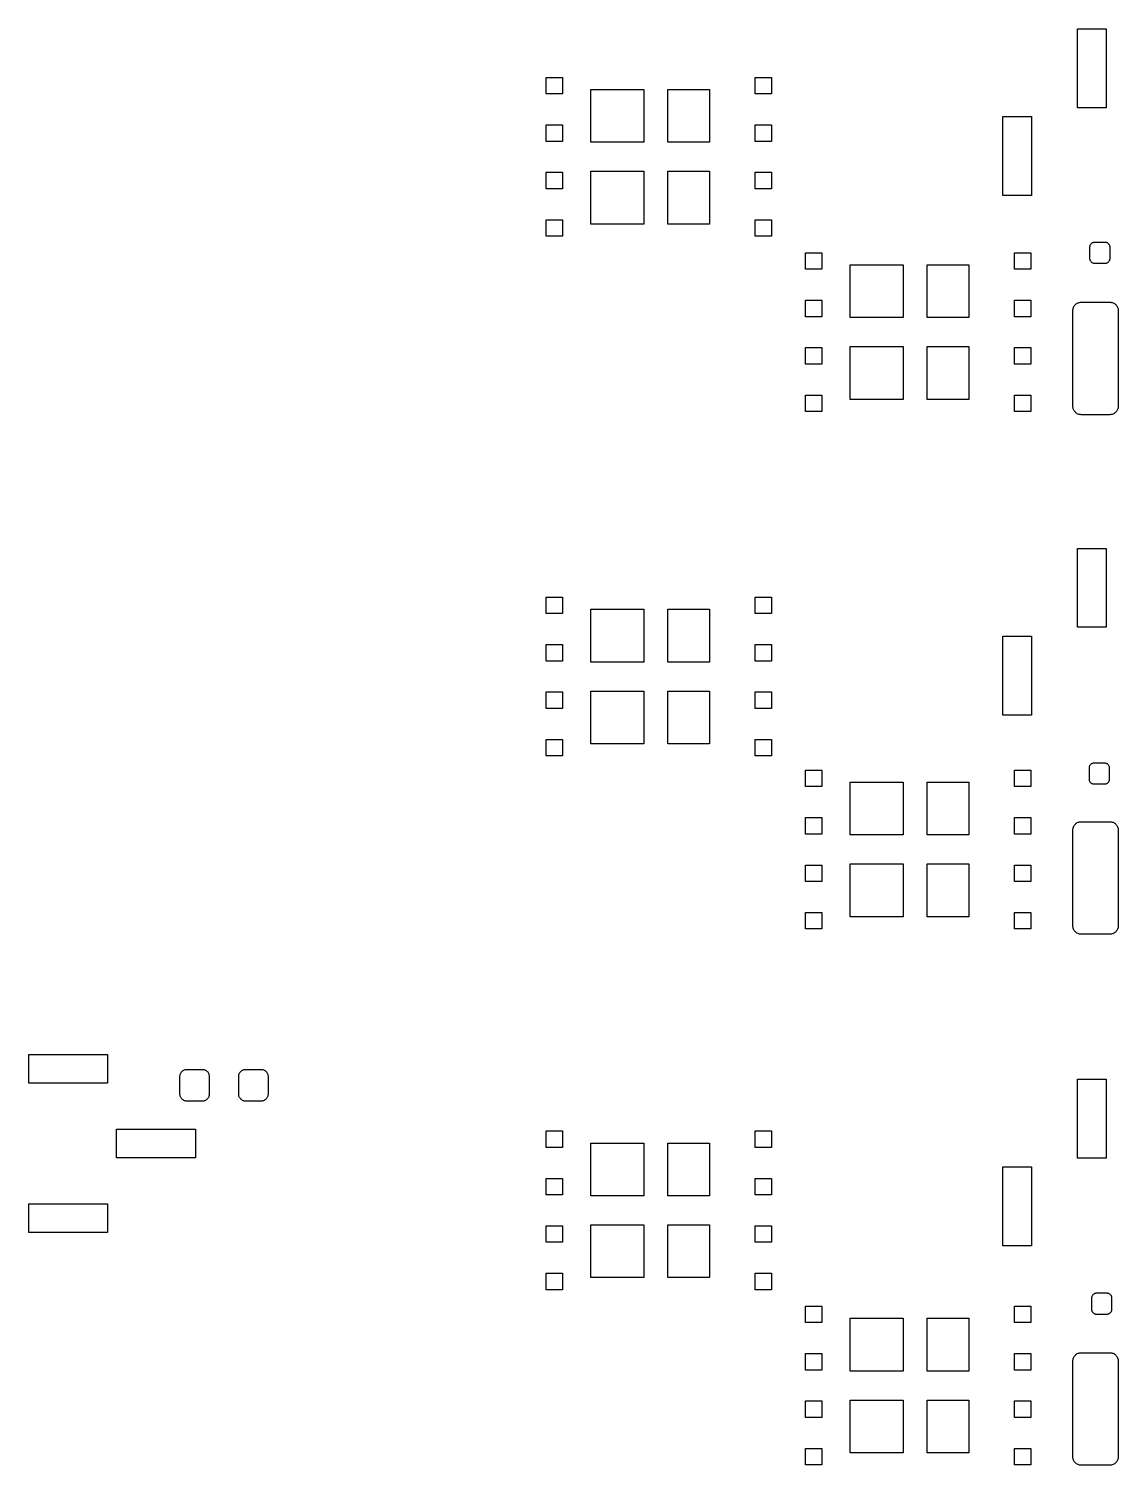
# Model space of a CAD drawing. Extents: x 0.1 to 57.8, y -40.1 to 0.3.
# Drawn here: x 0.12 to 29.31, y -38.21 to 0.27 of the extents above; entities that cross this region are included whole.
import ezdxf

# ---------------------------------------------------------------- set-up
doc = ezdxf.new("R2010")
doc.units = 0
doc.layers.get('0').update_dxf_attribs({"linetype": 'CONTINUOUS'})

msp = doc.modelspace()

# ---------------------------------------------------------------- linework, layer by layer
at = {"color": 7}
for points in [[(28.982008, -1.842806), (28.216198, -1.842806), (28.216198, 0.271742), (28.982008, 0.271742)], [(14.420455, -1.034833), (14.420455, -1.476031), (13.979258, -1.476031), (13.979258, -1.034833)], [(20.018737, -1.034833), (20.018737, -1.476031), (19.579826, -1.476031), (19.579826, -1.034833)], [(16.600916, -1.358048), (16.600916, -2.770794), (15.174454, -2.770794), (15.174454, -1.358048)], [(18.353134, -1.358048), (18.353134, -2.770794), (17.239853, -2.770794), (17.239853, -1.358048)], [(14.420455, -2.304832), (14.420455, -2.746029), (13.979258, -2.746029), (13.979258, -2.304832)], [(20.018737, -2.304832), (20.018737, -2.746029), (19.579826, -2.746029), (19.579826, -2.304832)], [(26.980617, -4.192304), (26.217093, -4.192304), (26.217093, -2.077756), (26.980617, -2.077756)], [(14.420455, -3.574831), (14.420455, -4.016028), (13.979258, -4.016028), (13.979258, -3.574831)], [(16.600916, -3.547653), (16.600916, -4.962685), (15.174454, -4.962685), (15.174454, -3.547653)], [(18.353134, -3.547653), (18.353134, -4.962685), (17.239853, -4.962685), (17.239853, -3.547653)], [(20.018737, -3.574831), (20.018737, -4.016028), (19.579826, -4.016028), (19.579826, -3.574831)], [(14.420455, -4.844829), (14.420455, -5.286027), (13.979258, -5.286027), (13.979258, -4.844829)], [(20.018737, -4.844829), (20.018737, -5.286027), (19.579826, -5.286027), (19.579826, -4.844829)], [(21.367349, -5.731289), (21.367349, -6.172486), (20.926151, -6.172486), (20.926151, -5.731289)], [(26.968044, -5.731289), (26.968044, -6.172486), (26.526846, -6.172486), (26.526846, -5.731289)], [(28.960037, -5.443888), (28.973753, -5.443888), (28.985183, -5.44846), (28.996613, -5.453032), (29.010329, -5.457604), (29.021759, -5.464462), (29.030903, -5.47132), (29.040047, -5.480464), (29.049191, -5.489608), (29.058335, -5.501038), (29.062907, -5.512468), (29.069765, -5.523898), (29.074337, -5.535328), (29.076623, -5.549044), (29.078909, -5.56276), (29.078909, -5.57419), (29.078909, -5.885085), (29.078909, -5.898801), (29.076623, -5.910231), (29.074337, -5.923947), (29.069765, -5.935377), (29.062907, -5.946807), (29.058335, -5.958237), (29.049191, -5.969667), (29.040047, -5.978811), (29.030903, -5.987955), (29.021759, -5.994813), (29.010329, -6.001671), (28.996613, -6.008529), (28.985183, -6.013101), (28.973753, -6.015387), (28.960037, -6.017673), (28.946321, -6.017673), (28.681145, -6.017673), (28.667429, -6.017673), (28.655999, -6.015387), (28.642283, -6.013101), (28.630853, -6.008529), (28.619423, -6.001671), (28.607993, -5.994813), (28.596563, -5.987955), (28.587419, -5.978811), (28.578275, -5.969667), (28.571417, -5.958237), (28.564559, -5.946807), (28.557701, -5.935377), (28.555415, -5.923947), (28.550843, -5.910231), (28.548557, -5.898801), (28.548557, -5.885085), (28.548557, -5.57419), (28.548557, -5.56276), (28.550843, -5.549044), (28.555415, -5.535328), (28.557701, -5.523898), (28.564559, -5.512468), (28.571417, -5.501038), (28.578275, -5.489608), (28.587419, -5.480464), (28.596563, -5.47132), (28.607993, -5.464462), (28.619423, -5.457604), (28.630853, -5.453032), (28.642283, -5.44846), (28.655999, -5.443888), (28.667429, -5.443888), (28.681145, -5.441602), (28.946321, -5.441602)], [(23.54781, -6.054503), (23.54781, -7.46725), (22.121347, -7.46725), (22.121347, -6.054503)], [(25.300154, -6.054503), (25.300154, -7.46725), (24.189159, -7.46725), (24.189159, -6.054503)], [(21.367349, -7.001287), (21.367349, -7.442485), (20.926151, -7.442485), (20.926151, -7.001287)], [(26.968044, -7.001287), (26.968044, -7.442485), (26.526846, -7.442485), (26.526846, -7.001287)], [(29.104055, -7.052849), (29.124629, -7.057421), (29.147489, -7.061993), (29.168063, -7.068851), (29.188637, -7.080281), (29.206925, -7.091711), (29.225213, -7.103141), (29.241215, -7.119143), (29.254931, -7.135145), (29.268647, -7.153433), (29.280076, -7.171721), (29.28922, -7.192295), (29.296078, -7.212869), (29.302936, -7.233443), (29.305222, -7.256303), (29.307508, -7.276877), (29.307508, -9.841767), (29.305222, -9.864627), (29.302936, -9.887487), (29.296078, -9.908061), (29.28922, -9.928635), (29.280076, -9.949209), (29.268647, -9.967497), (29.254931, -9.985785), (29.241215, -10.001787), (29.225213, -10.015503), (29.206925, -10.029218), (29.188637, -10.040648), (29.168063, -10.049792), (29.147489, -10.058936), (29.124629, -10.063508), (29.104055, -10.065794), (29.081195, -10.06808), (28.317671, -10.06808), (28.294811, -10.065794), (28.271951, -10.063508), (28.251377, -10.058936), (28.230803, -10.049792), (28.21023, -10.040648), (28.191942, -10.029218), (28.173654, -10.015503), (28.157652, -10.001787), (28.143936, -9.985785), (28.13022, -9.967497), (28.11879, -9.949209), (28.109646, -9.928635), (28.100502, -9.908061), (28.09593, -9.887487), (28.093644, -9.864627), (28.091358, -9.841767), (28.091358, -7.276877), (28.093644, -7.256303), (28.09593, -7.233443), (28.100502, -7.212869), (28.109646, -7.192295), (28.11879, -7.171721), (28.13022, -7.153433), (28.143936, -7.135145), (28.157652, -7.119143), (28.173654, -7.103141), (28.191942, -7.091711), (28.21023, -7.080281), (28.230803, -7.068851), (28.251377, -7.061993), (28.271951, -7.057421), (28.294811, -7.052849), (28.317671, -7.052849), (29.081195, -7.052849)], [(21.367349, -8.271286), (21.367349, -8.712484), (20.926151, -8.712484), (20.926151, -8.271286)], [(23.54781, -8.243981), (23.54781, -9.656728), (22.121347, -9.656728), (22.121347, -8.243981)], [(25.300154, -8.243981), (25.300154, -9.656728), (24.189159, -9.656728), (24.189159, -8.243981)], [(26.968044, -8.271286), (26.968044, -8.712484), (26.526846, -8.712484), (26.526846, -8.271286)], [(21.367349, -9.541285), (21.367349, -9.982483), (20.926151, -9.982483), (20.926151, -9.541285)], [(26.968044, -9.541285), (26.968044, -9.982483), (26.526846, -9.982483), (26.526846, -9.541285)], [(28.982008, -15.761993), (28.216198, -15.761993), (28.216198, -13.647445), (28.982008, -13.647445)], [(14.420455, -14.95402), (14.420455, -15.395217), (13.979258, -15.395217), (13.979258, -14.95402)], [(20.018737, -14.95402), (20.018737, -15.395217), (19.579826, -15.395217), (19.579826, -14.95402)], [(16.600916, -15.279775), (16.600916, -16.692521), (15.174454, -16.692521), (15.174454, -15.279775)], [(18.353134, -15.279775), (18.353134, -16.692521), (17.239853, -16.692521), (17.239853, -15.279775)], [(26.980617, -18.111491), (26.217093, -18.111491), (26.217093, -15.996943), (26.980617, -15.996943)], [(14.420455, -16.224019), (14.420455, -16.665216), (13.979258, -16.665216), (13.979258, -16.224019)], [(20.018737, -16.224019), (20.018737, -16.665216), (19.579826, -16.665216), (19.579826, -16.224019)], [(14.420455, -17.494017), (14.420455, -17.935215), (13.979258, -17.935215), (13.979258, -17.494017)], [(16.600916, -17.469253), (16.600916, -18.881999), (15.174454, -18.881999), (15.174454, -17.469253)], [(18.353134, -17.469253), (18.353134, -18.881999), (17.239853, -18.881999), (17.239853, -17.469253)], [(20.018737, -17.494017), (20.018737, -17.935215), (19.579826, -17.935215), (19.579826, -17.494017)], [(14.420455, -18.764016), (14.420455, -19.205214), (13.979258, -19.205214), (13.979258, -18.764016)], [(20.018737, -18.764016), (20.018737, -19.205214), (19.579826, -19.205214), (19.579826, -18.764016)], [(21.367349, -19.589516), (21.367349, -20.030713), (20.926151, -20.030713), (20.926151, -19.589516)], [(26.968044, -19.589516), (26.968044, -20.030713), (26.526846, -20.030713), (26.526846, -19.589516)], [(28.944797, -19.393555), (28.958513, -19.393555), (28.969943, -19.398127), (28.983659, -19.402699), (28.995089, -19.407271), (29.006519, -19.414129), (29.015663, -19.423273), (29.024807, -19.430131), (29.033951, -19.441561), (29.043095, -19.450705), (29.049953, -19.462135), (29.054525, -19.473565), (29.059097, -19.487281), (29.061383, -19.498711), (29.063669, -19.512427), (29.063669, -19.523857), (29.063669, -19.834752), (29.063669, -19.848468), (29.061383, -19.862184), (29.059097, -19.873614), (29.054525, -19.885044), (29.049953, -19.89876), (29.043095, -19.91019), (29.033951, -19.919334), (29.024807, -19.928478), (29.015663, -19.937622), (29.006519, -19.946766), (28.995089, -19.951338), (28.983659, -19.958196), (28.969943, -19.962768), (28.958513, -19.965054), (28.944797, -19.96734), (28.931081, -19.96734), (28.665905, -19.96734), (28.654475, -19.96734), (28.640759, -19.965054), (28.627043, -19.962768), (28.615613, -19.958196), (28.604183, -19.951338), (28.592753, -19.946766), (28.581323, -19.937622), (28.572179, -19.928478), (28.563035, -19.919334), (28.556177, -19.91019), (28.549319, -19.89876), (28.544747, -19.885044), (28.540175, -19.873614), (28.535603, -19.862184), (28.533317, -19.848468), (28.533317, -19.834752), (28.533317, -19.523857), (28.533317, -19.512427), (28.535603, -19.498711), (28.540175, -19.487281), (28.544747, -19.473565), (28.549319, -19.462135), (28.556177, -19.450705), (28.563035, -19.441561), (28.572179, -19.430131), (28.581323, -19.423273), (28.592753, -19.414129), (28.604183, -19.407271), (28.615613, -19.402699), (28.627043, -19.398127), (28.640759, -19.393555), (28.654475, -19.393555), (28.665905, -19.391269), (28.931081, -19.391269)], [(23.54781, -19.91273), (23.54781, -21.325477), (22.121347, -21.325477), (22.121347, -19.91273)], [(25.300154, -19.91273), (25.300154, -21.325477), (24.189159, -21.325477), (24.189159, -19.91273)], [(21.367349, -20.859514), (21.367349, -21.300712), (20.926151, -21.300712), (20.926151, -20.859514)], [(26.968044, -20.859514), (26.968044, -21.300712), (26.526846, -21.300712), (26.526846, -20.859514)], [(29.104055, -20.969496), (29.124629, -20.974068), (29.147489, -20.97864), (29.168063, -20.985498), (29.188637, -20.994642), (29.206925, -21.006072), (29.225213, -21.019788), (29.241215, -21.03579), (29.254931, -21.051792), (29.268647, -21.067794), (29.280076, -21.088368), (29.28922, -21.106656), (29.296078, -21.129516), (29.302936, -21.15009), (29.305222, -21.170664), (29.307508, -21.193524), (29.307508, -23.758414), (29.305222, -23.781274), (29.302936, -23.801848), (29.296078, -23.824708), (29.28922, -23.845282), (29.280076, -23.865855), (29.268647, -23.884143), (29.254931, -23.902431), (29.241215, -23.918433), (29.225213, -23.932149), (29.206925, -23.945865), (29.188637, -23.957295), (29.168063, -23.966439), (29.147489, -23.973297), (29.124629, -23.980155), (29.104055, -23.982441), (29.081195, -23.984727), (28.317671, -23.984727), (28.294811, -23.982441), (28.271951, -23.980155), (28.251377, -23.973297), (28.230803, -23.966439), (28.21023, -23.957295), (28.191942, -23.945865), (28.173654, -23.932149), (28.157652, -23.918433), (28.143936, -23.902431), (28.13022, -23.884143), (28.11879, -23.865855), (28.109646, -23.845282), (28.100502, -23.824708), (28.09593, -23.801848), (28.093644, -23.781274), (28.091358, -23.758414), (28.091358, -21.193524), (28.093644, -21.170664), (28.09593, -21.15009), (28.100502, -21.129516), (28.109646, -21.106656), (28.11879, -21.088368), (28.13022, -21.067794), (28.143936, -21.051792), (28.157652, -21.03579), (28.173654, -21.019788), (28.191942, -21.006072), (28.21023, -20.994642), (28.230803, -20.985498), (28.251377, -20.97864), (28.271951, -20.974068), (28.294811, -20.969496), (28.317671, -20.969496), (29.081195, -20.969496)], [(21.367349, -22.129513), (21.367349, -22.570711), (20.926151, -22.570711), (20.926151, -22.129513)], [(23.54781, -22.102208), (23.54781, -23.514955), (22.121347, -23.514955), (22.121347, -22.102208)], [(25.300154, -22.102208), (25.300154, -23.514955), (24.189159, -23.514955), (24.189159, -22.102208)], [(26.968044, -22.129513), (26.968044, -22.570711), (26.526846, -22.570711), (26.526846, -22.129513)], [(21.367349, -23.399512), (21.367349, -23.84071), (20.926151, -23.84071), (20.926151, -23.399512)], [(26.968044, -23.399512), (26.968044, -23.84071), (26.526846, -23.84071), (26.526846, -23.399512)], [(0.117475, -27.973032), (0.117475, -27.207222), (2.232023, -27.207222), (2.232023, -27.973032)], [(4.779006, -27.603335), (4.797293, -27.605621), (4.815581, -27.610193), (4.833869, -27.617051), (4.852157, -27.626195), (4.868159, -27.635339), (4.884161, -27.646769), (4.897877, -27.660485), (4.911593, -27.674201), (4.923023, -27.690203), (4.932167, -27.706205), (4.941311, -27.724493), (4.945883, -27.742781), (4.952741, -27.761069), (4.955027, -27.779357), (4.955027, -27.799931), (4.955027, -28.261702), (4.955027, -28.27999), (4.952741, -28.298278), (4.945883, -28.318852), (4.941311, -28.33714), (4.932167, -28.353142), (4.923023, -28.369144), (4.911593, -28.385146), (4.897877, -28.401148), (4.884161, -28.412578), (4.868159, -28.424008), (4.852157, -28.435438), (4.833869, -28.442296), (4.815581, -28.449154), (4.797293, -28.453726), (4.779006, -28.456012), (4.758432, -28.458298), (4.36524, -28.458298), (4.344666, -28.456012), (4.326378, -28.453726), (4.30809, -28.449154), (4.289802, -28.442296), (4.271514, -28.435438), (4.255512, -28.424008), (4.23951, -28.412578), (4.225794, -28.401148), (4.212078, -28.385146), (4.200648, -28.369144), (4.191504, -28.353142), (4.18236, -28.33714), (4.175502, -28.318852), (4.17093, -28.298278), (4.168644, -28.27999), (4.168644, -28.261702), (4.168644, -27.799931), (4.168644, -27.779357), (4.17093, -27.761069), (4.175502, -27.742781), (4.18236, -27.724493), (4.191504, -27.706205), (4.200648, -27.690203), (4.212078, -27.674201), (4.225794, -27.660485), (4.23951, -27.646769), (4.255512, -27.635339), (4.271514, -27.626195), (4.289802, -27.617051), (4.30809, -27.610193), (4.326378, -27.605621), (4.344666, -27.603335), (4.36524, -27.603335), (4.758432, -27.603335)], [(6.353804, -27.603335), (6.372092, -27.605621), (6.39038, -27.610193), (6.408668, -27.617051), (6.426956, -27.626195), (6.442958, -27.635339), (6.45896, -27.646769), (6.472676, -27.660485), (6.486392, -27.674201), (6.497822, -27.690203), (6.506966, -27.706205), (6.51611, -27.724493), (6.522968, -27.742781), (6.52754, -27.761069), (6.529826, -27.779357), (6.529826, -27.799931), (6.529826, -28.261702), (6.529826, -28.27999), (6.52754, -28.298278), (6.522968, -28.318852), (6.51611, -28.33714), (6.506966, -28.353142), (6.497822, -28.369144), (6.486392, -28.385146), (6.472676, -28.401148), (6.45896, -28.412578), (6.442958, -28.424008), (6.426956, -28.435438), (6.408668, -28.442296), (6.39038, -28.449154), (6.372092, -28.453726), (6.353804, -28.456012), (6.33323, -28.458298), (5.940038, -28.458298), (5.919464, -28.456012), (5.901176, -28.453726), (5.882888, -28.449154), (5.8646, -28.442296), (5.846313, -28.435438), (5.830311, -28.424008), (5.814309, -28.412578), (5.800593, -28.401148), (5.786877, -28.385146), (5.775447, -28.369144), (5.766303, -28.353142), (5.757159, -28.33714), (5.750301, -28.318852), (5.745729, -28.298278), (5.743443, -28.27999), (5.743443, -28.261702), (5.743443, -27.799931), (5.743443, -27.779357), (5.745729, -27.761069), (5.750301, -27.742781), (5.757159, -27.724493), (5.766303, -27.706205), (5.775447, -27.690203), (5.786877, -27.674201), (5.800593, -27.660485), (5.814309, -27.646769), (5.830311, -27.635339), (5.846313, -27.626195), (5.8646, -27.617051), (5.882888, -27.610193), (5.901176, -27.605621), (5.919464, -27.603335), (5.940038, -27.603335), (6.33323, -27.603335)], [(28.982008, -29.98344), (28.216198, -29.98344), (28.216198, -27.868892), (28.982008, -27.868892)], [(2.466973, -29.972137), (2.466973, -29.208613), (4.581521, -29.208613), (4.581521, -29.972137)], [(14.420455, -29.254206), (14.420455, -29.695404), (13.979258, -29.695404), (13.979258, -29.254206)], [(16.600916, -29.577548), (16.600916, -30.992581), (15.174454, -30.992581), (15.174454, -29.577548)], [(18.353134, -29.577548), (18.353134, -30.992581), (17.239853, -30.992581), (17.239853, -29.577548)], [(20.018737, -29.254206), (20.018737, -29.695404), (19.579826, -29.695404), (19.579826, -29.254206)], [(26.980617, -32.332938), (26.217093, -32.332938), (26.217093, -30.21839), (26.980617, -30.21839)], [(14.420455, -30.524205), (14.420455, -30.965403), (13.979258, -30.965403), (13.979258, -30.524205)], [(20.018737, -30.524205), (20.018737, -30.965403), (19.579826, -30.965403), (19.579826, -30.524205)], [(0.117475, -31.973528), (0.117475, -31.207719), (2.232023, -31.207719), (2.232023, -31.973528)], [(14.420455, -31.794204), (14.420455, -32.235402), (13.979258, -32.235402), (13.979258, -31.794204)], [(16.600916, -31.769439), (16.600916, -33.182186), (15.174454, -33.182186), (15.174454, -31.769439)], [(18.353134, -31.769439), (18.353134, -33.182186), (17.239853, -33.182186), (17.239853, -31.769439)], [(20.018737, -31.794204), (20.018737, -32.235402), (19.579826, -32.235402), (19.579826, -31.794204)], [(14.420455, -33.064203), (14.420455, -33.5054), (13.979258, -33.5054), (13.979258, -33.064203)], [(20.018737, -33.064203), (20.018737, -33.5054), (19.579826, -33.5054), (19.579826, -33.064203)], [(29.010837, -33.592395), (29.022267, -33.594681), (29.035983, -33.596967), (29.047413, -33.601539), (29.058843, -33.608397), (29.070273, -33.615255), (29.081703, -33.622113), (29.090847, -33.631257), (29.099991, -33.640401), (29.106849, -33.651831), (29.113707, -33.663261), (29.120565, -33.674691), (29.125137, -33.686121), (29.127423, -33.699837), (29.129709, -33.711267), (29.129709, -33.724983), (29.129709, -34.035879), (29.129709, -34.047309), (29.127423, -34.061025), (29.125137, -34.074741), (29.120565, -34.086171), (29.113707, -34.097601), (29.106849, -34.109031), (29.099991, -34.120461), (29.090847, -34.129605), (29.081703, -34.138749), (29.070273, -34.145607), (29.058843, -34.152465), (29.047413, -34.157037), (29.035983, -34.161609), (29.022267, -34.166181), (29.010837, -34.168467), (28.997121, -34.168467), (28.731945, -34.168467), (28.718229, -34.168467), (28.704513, -34.166181), (28.693083, -34.161609), (28.681653, -34.157037), (28.667937, -34.152465), (28.658793, -34.145607), (28.647363, -34.138749), (28.638219, -34.129605), (28.629075, -34.120461), (28.622217, -34.109031), (28.615359, -34.097601), (28.608501, -34.086171), (28.603929, -34.074741), (28.601643, -34.061025), (28.599357, -34.047309), (28.599357, -34.035879), (28.599357, -33.724983), (28.599357, -33.711267), (28.601643, -33.699837), (28.603929, -33.686121), (28.608501, -33.674691), (28.615359, -33.663261), (28.622217, -33.651831), (28.629075, -33.640401), (28.638219, -33.631257), (28.647363, -33.622113), (28.658793, -33.615255), (28.667937, -33.608397), (28.681653, -33.601539), (28.693083, -33.596967), (28.704513, -33.594681), (28.718229, -33.592395), (28.731945, -33.592395), (28.997121, -33.592395)], [(21.367349, -33.945582), (21.367349, -34.38678), (20.926151, -34.38678), (20.926151, -33.945582)], [(26.968044, -33.945582), (26.968044, -34.38678), (26.526846, -34.38678), (26.526846, -33.945582)], [(23.54781, -34.271337), (23.54781, -35.684083), (22.121347, -35.684083), (22.121347, -34.271337)], [(25.300154, -34.271337), (25.300154, -35.684083), (24.189159, -35.684083), (24.189159, -34.271337)], [(21.367349, -35.215581), (21.367349, -35.656778), (20.926151, -35.656778), (20.926151, -35.215581)], [(26.968044, -35.215581), (26.968044, -35.656778), (26.526846, -35.656778), (26.526846, -35.215581)], [(29.104055, -35.193483), (29.124629, -35.198055), (29.147489, -35.202627), (29.168063, -35.209485), (29.188637, -35.218629), (29.206925, -35.230059), (29.225213, -35.243775), (29.241215, -35.259777), (29.254931, -35.275779), (29.268647, -35.291781), (29.280076, -35.312355), (29.28922, -35.330643), (29.296078, -35.353503), (29.302936, -35.374077), (29.305222, -35.394651), (29.307508, -35.417511), (29.307508, -37.9824), (29.305222, -38.00526), (29.302936, -38.025834), (29.296078, -38.048694), (29.28922, -38.069268), (29.280076, -38.089842), (29.268647, -38.10813), (29.254931, -38.126418), (29.241215, -38.14242), (29.225213, -38.156136), (29.206925, -38.169852), (29.188637, -38.181282), (29.168063, -38.190426), (29.147489, -38.197284), (29.124629, -38.204142), (29.104055, -38.206428), (29.081195, -38.208714), (28.317671, -38.208714), (28.294811, -38.206428), (28.271951, -38.204142), (28.251377, -38.197284), (28.230803, -38.190426), (28.21023, -38.181282), (28.191942, -38.169852), (28.173654, -38.156136), (28.157652, -38.14242), (28.143936, -38.126418), (28.13022, -38.10813), (28.11879, -38.089842), (28.109646, -38.069268), (28.100502, -38.048694), (28.09593, -38.025834), (28.093644, -38.00526), (28.091358, -37.9824), (28.091358, -35.417511), (28.093644, -35.394651), (28.09593, -35.374077), (28.100502, -35.353503), (28.109646, -35.330643), (28.11879, -35.312355), (28.13022, -35.291781), (28.143936, -35.275779), (28.157652, -35.259777), (28.173654, -35.243775), (28.191942, -35.230059), (28.21023, -35.218629), (28.230803, -35.209485), (28.251377, -35.202627), (28.271951, -35.198055), (28.294811, -35.193483), (28.317671, -35.193483), (29.081195, -35.193483)], [(21.367349, -36.48558), (21.367349, -36.926777), (20.926151, -36.926777), (20.926151, -36.48558)], [(23.54781, -36.460815), (23.54781, -37.873561), (22.121347, -37.873561), (22.121347, -36.460815)], [(25.300154, -36.460815), (25.300154, -37.873561), (24.189159, -37.873561), (24.189159, -36.460815)], [(26.968044, -36.48558), (26.968044, -36.926777), (26.526846, -36.926777), (26.526846, -36.48558)], [(21.367349, -37.755578), (21.367349, -38.196776), (20.926151, -38.196776), (20.926151, -37.755578)], [(26.968044, -37.755578), (26.968044, -38.196776), (26.526846, -38.196776), (26.526846, -37.755578)]]:
    msp.add_lwpolyline(points, close=True, dxfattribs=at)

doc.saveas('drawing.dxf')
